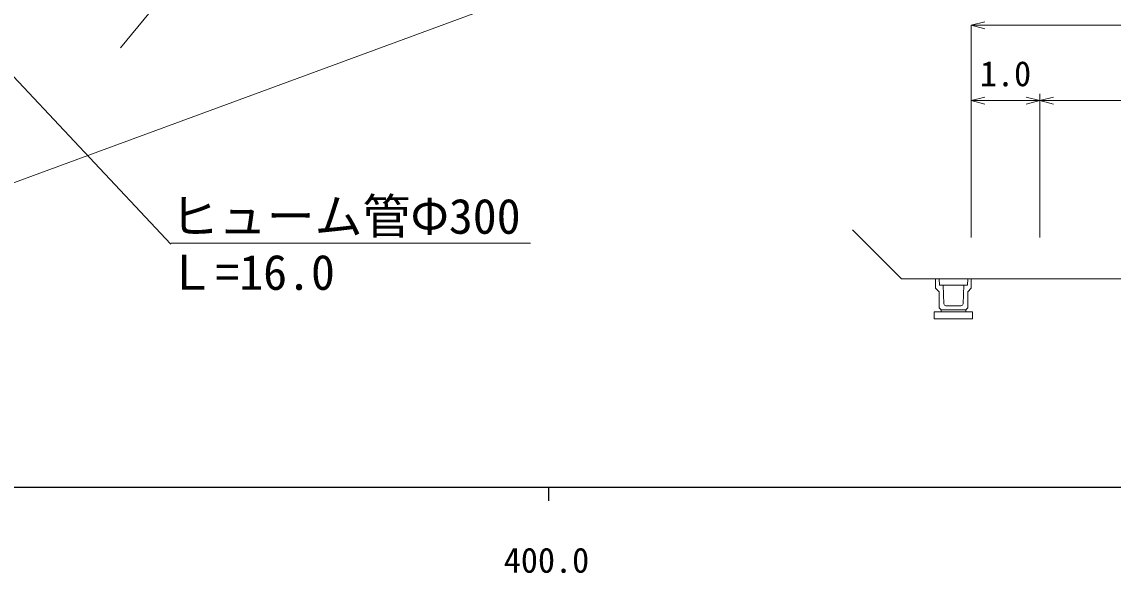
# Model space of a CAD drawing. Units: millimetres, scale not verified. Extents: x 40000 to 680000, y 20000 to 380000.
# Drawn here: x 429549 to 509204, y 198715 to 238958 of the extents above; entities that cross this region are included whole.
import ezdxf
from ezdxf.enums import TextEntityAlignment as Align

# ---------------------------------------------------------------- set-up
doc = ezdxf.new("R2010")
doc.units = ezdxf.units.MM
doc.header["$LTSCALE"] = 1000
for name, color, linetype, lineweight in [('M-BGD', 7, 'Continuous', 13), ('M-STR-HTXT', 7, 'Continuous', 13), ('M-TTL-BAND', 7, 'Continuous', 25), ('M-WORK', 1, 'Continuous', 13)]:
    doc.layers.add(name, color=color, linetype=linetype, lineweight=lineweight)
doc.styles.add('ＭＳ ゴシック', font='')
doc.styles.get('ＭＳ ゴシック').set_extended_font_data('MS Gothic')

msp = doc.modelspace()

# ---------------------------------------------------------------- linework, layer by layer
at = {"layer": 'M-BGD'}
for p, q in [((498846, 238707), (499846, 238957)), ((498846, 238707), (498846, 223207)), ((498846, 238707), (548846, 238707)), ((498846, 238707), (499846, 238457)), ((498846, 233207), (499846, 233457)), ((503846, 233207), (502846, 233457)), ((503846, 223207), (503846, 233707)), ((503846, 233207), (504846, 233457)), ((503846, 233207), (498846, 233207)), ((498846, 233207), (499846, 232957)), ((503846, 233207), (502846, 232957)), ((518846, 233207), (503846, 233207)), ((503846, 233207), (504846, 232957)), ((493746, 220207), (490175, 223779)), ((496246, 220207), (493746, 220207)), ((496246, 219507), (496246, 220207)), ((496246, 220207), (496496, 220207)), ((496496, 220207), (496521, 219732)), ((498596, 220207), (496496, 220207)), ((498596, 220207), (498571, 219732)), ((498846, 220207), (498596, 220207)), ((536346, 220207), (498846, 220207)), ((498846, 220207), (498846, 219507)), ((496496, 219257), (496246, 219507)), ((496496, 218082), (496496, 219257)), ((496521, 219732), (496796, 219732)), ((496796, 219732), (496846, 218382)), ((498296, 219732), (496796, 219732)), ((498296, 219732), (498246, 218382)), ((498571, 219732), (498296, 219732)), ((498846, 219507), (498596, 219257)), ((498596, 219257), (498596, 218082)), ((496146, 217282), (496146, 217782)), ((496146, 217782), (496646, 217782)), ((496646, 217932), (496496, 218082)), ((498446, 217932), (496646, 217932)), ((496646, 217782), (496646, 217932)), ((498446, 217782), (496646, 217782)), ((498096, 218232), (496996, 218232)), ((498596, 218082), (498446, 217932)), ((498446, 217932), (498446, 217782)), ((498446, 217782), (498946, 217782)), ((498946, 217782), (498946, 217282)), ((498946, 217282), (496146, 217282))]:
    msp.add_line(p, q, dxfattribs=at)
for centre, start, end in [((496996, 218382), 180, 270), ((498096, 218382), 270, 0)]:
    msp.add_arc(centre, 150, start, end, dxfattribs=at)
at = {"layer": 'M-STR-HTXT'}
msp.add_line((534312, 266009), (420755, 224182), dxfattribs=at)
at = {"layer": 'M-TTL-BAND'}
for p, q in [((40000, 205000), (579000, 205000)), ((468000, 205000), (468000, 204000))]:
    msp.add_line(p, q, dxfattribs=at)
at = {"layer": 'M-WORK'}
for p, q in [((407251, 258058), (440415, 222717)), ((440259, 241312), (436745, 237065)), ((440454, 222795), (466665, 222795))]:
    msp.add_line(p, q, dxfattribs=at)
msp.add_open_spline([(445622, 267661), (445472, 265875), (445520, 265104), (444841, 263666), (444486, 262914), (444158, 262562), (443745, 261839), (443390, 261218), (443254, 260834), (442868, 260232), (442273, 259304), (441847, 258848), (441187, 257966), (440479, 257020), (440117, 256462), (439360, 255554), (438545, 254577), (437924, 254167), (437168, 253143), (436562, 252323), (436467, 251701), (435843, 250896), (435245, 250125), (434684, 249899), (434039, 249167), (433400, 248443), (433211, 247901), (432573, 247175), (431857, 246361), (431335, 246018), (430600, 245221), (430105, 244685), (429869, 244349), (429397, 243793), (428973, 243292), (428728, 243018), (428307, 242515), (427493, 241543), (427092, 240953), (426259, 239997), (425815, 239487), (425520, 239243), (425094, 238719), (424623, 238141), (424403, 237782), (423966, 237178), (422952, 235774), (422461, 234932), (421392, 233570), (420354, 232247), (419596, 231649), (418592, 230300), (418067, 229595), (417799, 229178), (417351, 228421), (417010, 227844), (416899, 227642), (416525, 226917)], degree=3, knots=[0, 0, 0, 0, 1, 1, 1, 2, 2, 2, 3, 3, 3, 4, 4, 4, 5, 5, 5, 6, 6, 6, 7, 7, 7, 8, 8, 8, 9, 9, 9, 10, 10, 10, 11, 11, 11, 12, 12, 12, 13, 13, 13, 14, 14, 14, 15, 15, 15, 16, 16, 16, 17, 17, 17, 18, 18, 18, 19, 19, 19, 19], dxfattribs=at)

# ---------------------------------------------------------------- texts
at = {"layer": 'M-BGD', "style": 'ＭＳ ゴシック'}
msp.add_text('1.0', height=1833, dxfattribs=at).set_placement((501346, 233707), align=Align.BOTTOM_CENTER)
at = {"layer": 'M-TTL-BAND', "style": 'ＭＳ ゴシック'}
msp.add_text('400.0', height=1833, dxfattribs=at).set_placement((467844, 198195), align=Align.BOTTOM_CENTER)
at = {"layer": 'M-WORK', "style": 'ＭＳ ゴシック'}
for s, p in [('ヒューム管Φ300', (440415, 222717)), ('Ｌ=16.0', (440172, 218627))]:
    msp.add_text(s, height=2566, dxfattribs=at).set_placement(p, align=Align.BOTTOM_LEFT)

doc.saveas('drawing.dxf')
